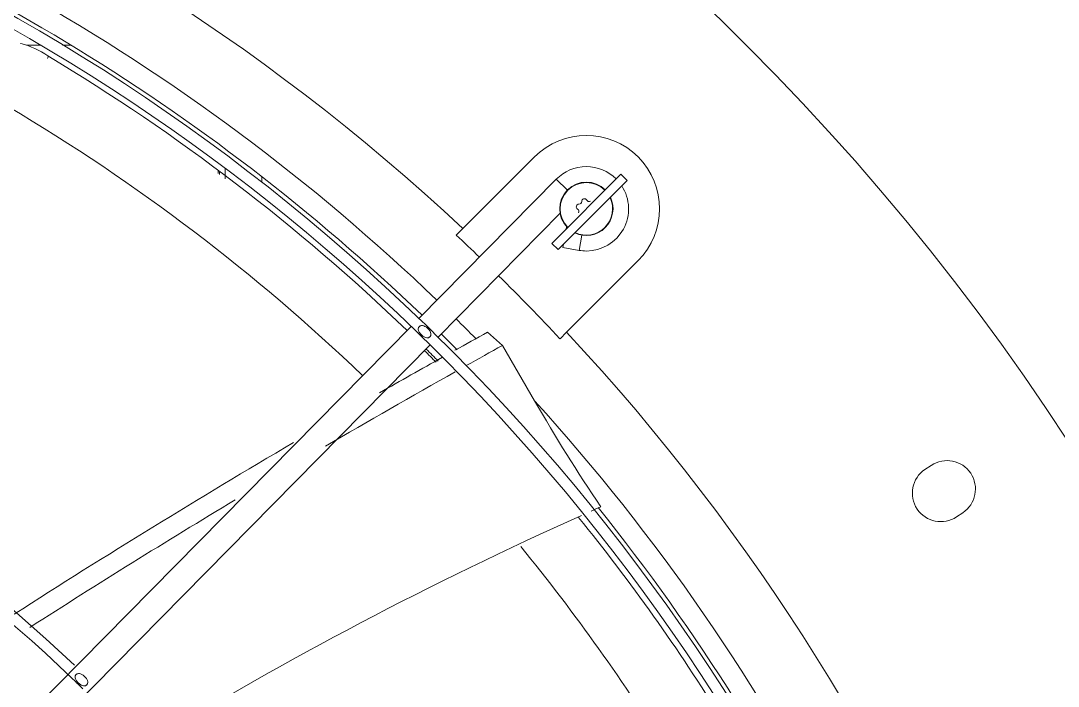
# Model space of a CAD drawing. Header units: millimetres. Extents: x 113490 to 142599, y -20467 to 115.
# Drawn here: x 131522.5 to 131756, y -10042.9 to -9893.1 of the extents above; entities that cross this region are included whole.
import ezdxf

# ---------------------------------------------------------------- set-up
doc = ezdxf.new("R2010")
doc.units = ezdxf.units.MM
doc.layers.add('DV3_0', color=7, linetype='Continuous')

msp = doc.modelspace()

# ---------------------------------------------------------------- linework, layer by layer
at = {"layer": 'DV3_0', "color": 7, "linetype": 'Continuous', "lineweight": 15}
for p, q in [((131523.81, -9898.59), (131527, -9898.59)), ((131531.87, -9898.59), (131533.8, -9898.59)), ((131638.12, -9923.77), (131622.01, -9939.88)), ((131568.52, -9926.32), (131568.52, -9928.67)), ((131566.93, -9927.51), (131566.93, -9926.95)), ((131567.23, -9927.17), (131567.23, -9927.73)), ((131576.75, -9929.48), (131576.75, -9928.21)), ((131643.03, -9928.77), (131612.11, -9960.12)), ((131642.01, -9943.22), (131657.57, -9927.66)), ((131658.98, -9929.07), (131657.57, -9927.66)), ((131658.98, -9929.07), (131643.43, -9944.63)), ((131616.41, -9964.3), (131643.88, -9936.45)), ((131622.01, -9939.88), (131620.52, -9941.37)), ((131645.27, -9939.96), (131645.35, -9939.47)), ((131642.01, -9943.22), (131643.43, -9944.63)), ((131644.66, -9943.4), (131644.53, -9944.16)), ((131644.53, -9944.16), (131648.14, -9944.79)), ((131645.35, -9963.22), (131661.46, -9947.1)), ((131610.36, -9961.9), (131457.62, -10116.79)), ((131630.92, -9966.2), (131627.52, -9963.24)), ((131643.86, -9964.71), (131645.35, -9963.22)), ((131461.94, -10120.95), (131614.66, -9966.08)), ((131638.14, -9978.64), (131630.92, -9966.2)), ((131727.42, -9993.19), (131726, -9994.13)), ((131733.11, -10004.78), (131734.53, -10003.83))]:
    msp.add_line(p, q, dxfattribs=at)
at = {"layer": 'DV3_0', "color": 7, "linetype": 'Continuous', "lineweight": 20}
for p, q in [((131645.52, -9931.22), (131643.03, -9928.77)), ((131648.75, -9941.35), (131648.14, -9944.79))]:
    msp.add_line(p, q, dxfattribs=at)
at = {"layer": 'DV3_0', "color": 7, "linetype": 'Continuous', "lineweight": 15}
for centre, radius, start, end in [((131296.24, -10288.99), 551.5, 15.4775, 74.5225), ((131296.24, -10288.99), 477.5, 46.9802, 133.0198), ((131296.24, -10288.99), 456, 45.9967, 135.345), ((131296.24, -10288.99), 453.5, 45.9921, 90), ((131296.24, -10288.99), 457, 46.1533, 71.5308), ((131522.52, -9897.99), 0.229, 257.3221, 265.2989), ((131517.39, -9917.18), 19.65, 55.265, 74.9071), ((131295.95, -10289.29), 452.62, 46.1596, 59.0713), ((131649.79, -9935.44), 16.5, 315, 135), ((131649.79, -9935.44), 9.5, 45, 135.4011), ((131649.79, -9935.44), 6, 45, 225), ((131649.79, -9935.44), 5.91, 45, 225), ((131649.79, -9935.44), 9.5, 270, 32.8243), ((131649.79, -9935.44), 6, 244.4712, 25.5288), ((131649.79, -9935.44), 5.91, 244.7712, 25.2288), ((131649.34, -9933.77), 0.6, 28.8618, 181.1382), ((131650.39, -9933.19), 0.6, 208.8788, 301.1212), ((131648.12, -9934.99), 0.6, 88.8617, 241.1383), ((131647.54, -9936.04), 0.6, 328.8788, 61.1212), ((131648.14, -9933.79), 0.6, 268.8788, 1.1212), ((131296.24, -10288.99), 475.39, 46.1242, 46.989), ((131296.24, -10288.99), 346, 46.4603, 135.3186), ((131649.79, -9935.44), 9.5, 260, 270), ((131296.24, -10288.99), 343.5, 46.1768, 90), ((131296.24, -10288.99), 475.39, 43.011, 45.4011), ((131296.24, -10288.99), 456, 45.5718, 45.9967), ((131296.24, -10288.99), 453.5, 45.5613, 45.9921), ((131296.24, -10288.99), 456, 45.5635, 45.5718), ((131296.24, -10288.99), 456, 316.0129, 45.5635), ((131296.24, -10288.99), 457, 44.7675, 45.4011), ((132515.82, -11575.64), 1840.9, 118.85102, 119.11114), ((131296.24, -10288.99), 477.5, 316.9802, 43.0198), ((131296.24, -10288.99), 453.5, 315.9918, 45.5613), ((132561.63, -11647.12), 1921.39, 118.97291, 119.25077), ((131296.41, -10289.07), 451.61, 44.9578, 45.422), ((131295.95, -10289.29), 452.62, 44.9163, 45.3982), ((132515.82, -11575.64), 1840.9, 119.21123, 119.71692), ((132561.63, -11647.12), 1921.39, 119.33543, 120.34114), ((131991.13, -9775.16), 407.44, 209.9611, 213.9179), ((132515.82, -11575.64), 1840.9, 120.41446, 122.71107), ((131729.56, -9999.45), 6.4, 123.75, 303.75), ((131730.97, -9998.51), 6.4, 303.75, 123.75), ((132561.63, -11647.12), 1921.39, 121.04565, 122.66649), ((132005.25, -10800.46), 872.22, 113.81734, 113.97137), ((131296.24, -10288.99), 457, 12.0648, 38.7918), ((132005.25, -10800.46), 872.22, 114.12782, 121.39321), ((131295.95, -10289.29), 452.62, 31.8629, 38.9292), ((131296.24, -10288.99), 343.5, 46.146, 46.1768), ((131296.24, -10288.99), 343.5, 45.622, 46.146)]:
    msp.add_arc(centre, radius, start, end, dxfattribs=at)
at = {"layer": 'DV3_0', "color": 7, "linetype": 'Continuous', "lineweight": 20}
for centre, radius, start, end in [((131296.24, -10288.99), 461.75, 46.1456, 74.9574), ((131298.26, -10287.1), 435.17, 46.1979, 59.4106), ((131296.24, -10288.99), 461.75, 44.6314, 45.4011), ((131296.24, -10288.99), 461.75, 11.9044, 42.2304), ((131298.26, -10287.1), 435.17, 31.6947, 39.3007)]:
    msp.add_arc(centre, radius, start, end, dxfattribs=at)
msp.add_open_spline([(131528.58, -9901.04), (131528.65, -9901.05), (131528.68, -9901.13), (131528.64, -9901.36), (131528.58, -9901.52), (131528.48, -9901.64)], degree=3, knots=[0, 0, 0, 0, 0.5, 0.5, 1, 1, 1, 1], dxfattribs=at)
at = {"layer": 'DV3_0', "color": 7, "linetype": 'Continuous', "lineweight": 15}
for points, knots in [([(131645.56, -9939.66), (131645.55, -9939.68), (131645.5, -9939.73), (131645.4, -9939.83), (131645.31, -9939.92), (131645.27, -9939.96)], [0.93699996, 0.93699996, 0.93699996, 0.93699996, 0.94570082, 0.97250001, 1, 1, 1, 1]), ([(131614.58, -9964.25), (131614.53, -9964.29), (131614.44, -9964.37), (131614.21, -9964.49), (131613.81, -9964.52), (131613.38, -9964.34), (131612.99, -9964.08), (131612.68, -9963.8), (131612.4, -9963.5), (131612.13, -9963.12), (131611.94, -9962.7), (131611.97, -9962.31), (131612.08, -9962.07), (131612.16, -9961.98), (131612.2, -9961.94)], [0, 0, 0, 0, 0.040419, 0.081737, 0.180004, 0.318741, 0.407079, 0.502384, 0.597672, 0.685216, 0.821732, 0.918627, 0.959704, 1, 1, 1, 1]), ([(131612.2, -9961.94), (131612.25, -9961.9), (131612.34, -9961.82), (131612.58, -9961.7), (131612.98, -9961.66), (131613.41, -9961.84), (131613.79, -9962.11), (131614.1, -9962.38), (131614.38, -9962.68), (131614.66, -9963.06), (131614.84, -9963.48), (131614.81, -9963.87), (131614.7, -9964.11), (131614.62, -9964.2), (131614.58, -9964.25)], [0, 0, 0, 0, 0.040441, 0.08184, 0.180502, 0.319168, 0.407275, 0.502441, 0.597059, 0.684342, 0.821198, 0.918588, 0.959713, 1, 1, 1, 1]), ([(131537.34, -10042.57), (131537.3, -10042.61), (131537.21, -10042.7), (131536.97, -10042.81), (131536.57, -10042.85), (131536.14, -10042.67), (131535.75, -10042.4), (131535.44, -10042.13), (131535.16, -10041.83), (131534.89, -10041.45), (131534.7, -10041.03), (131534.73, -10040.64), (131534.84, -10040.4), (131534.92, -10040.31), (131534.96, -10040.27)], [0, 0, 0, 0, 0.040443, 0.081793, 0.180216, 0.319289, 0.407802, 0.503208, 0.598506, 0.68594, 0.822069, 0.918689, 0.959722, 1, 1, 1, 1]), ([(131534.96, -10040.27), (131535.01, -10040.23), (131535.1, -10040.14), (131535.34, -10040.03), (131535.74, -10039.99), (131536.17, -10040.17), (131536.56, -10040.43), (131536.87, -10040.71), (131537.15, -10041.01), (131537.42, -10041.38), (131537.6, -10041.81), (131537.57, -10042.2), (131537.46, -10042.44), (131537.38, -10042.53), (131537.34, -10042.57)], [0, 0, 0, 0, 0.040471, 0.081926, 0.180876, 0.319892, 0.408079, 0.503208, 0.597701, 0.68481, 0.821378, 0.918632, 0.959731, 1, 1, 1, 1])]:
    msp.add_open_spline(points, degree=3, knots=knots, dxfattribs=at)

doc.saveas('drawing.dxf')
